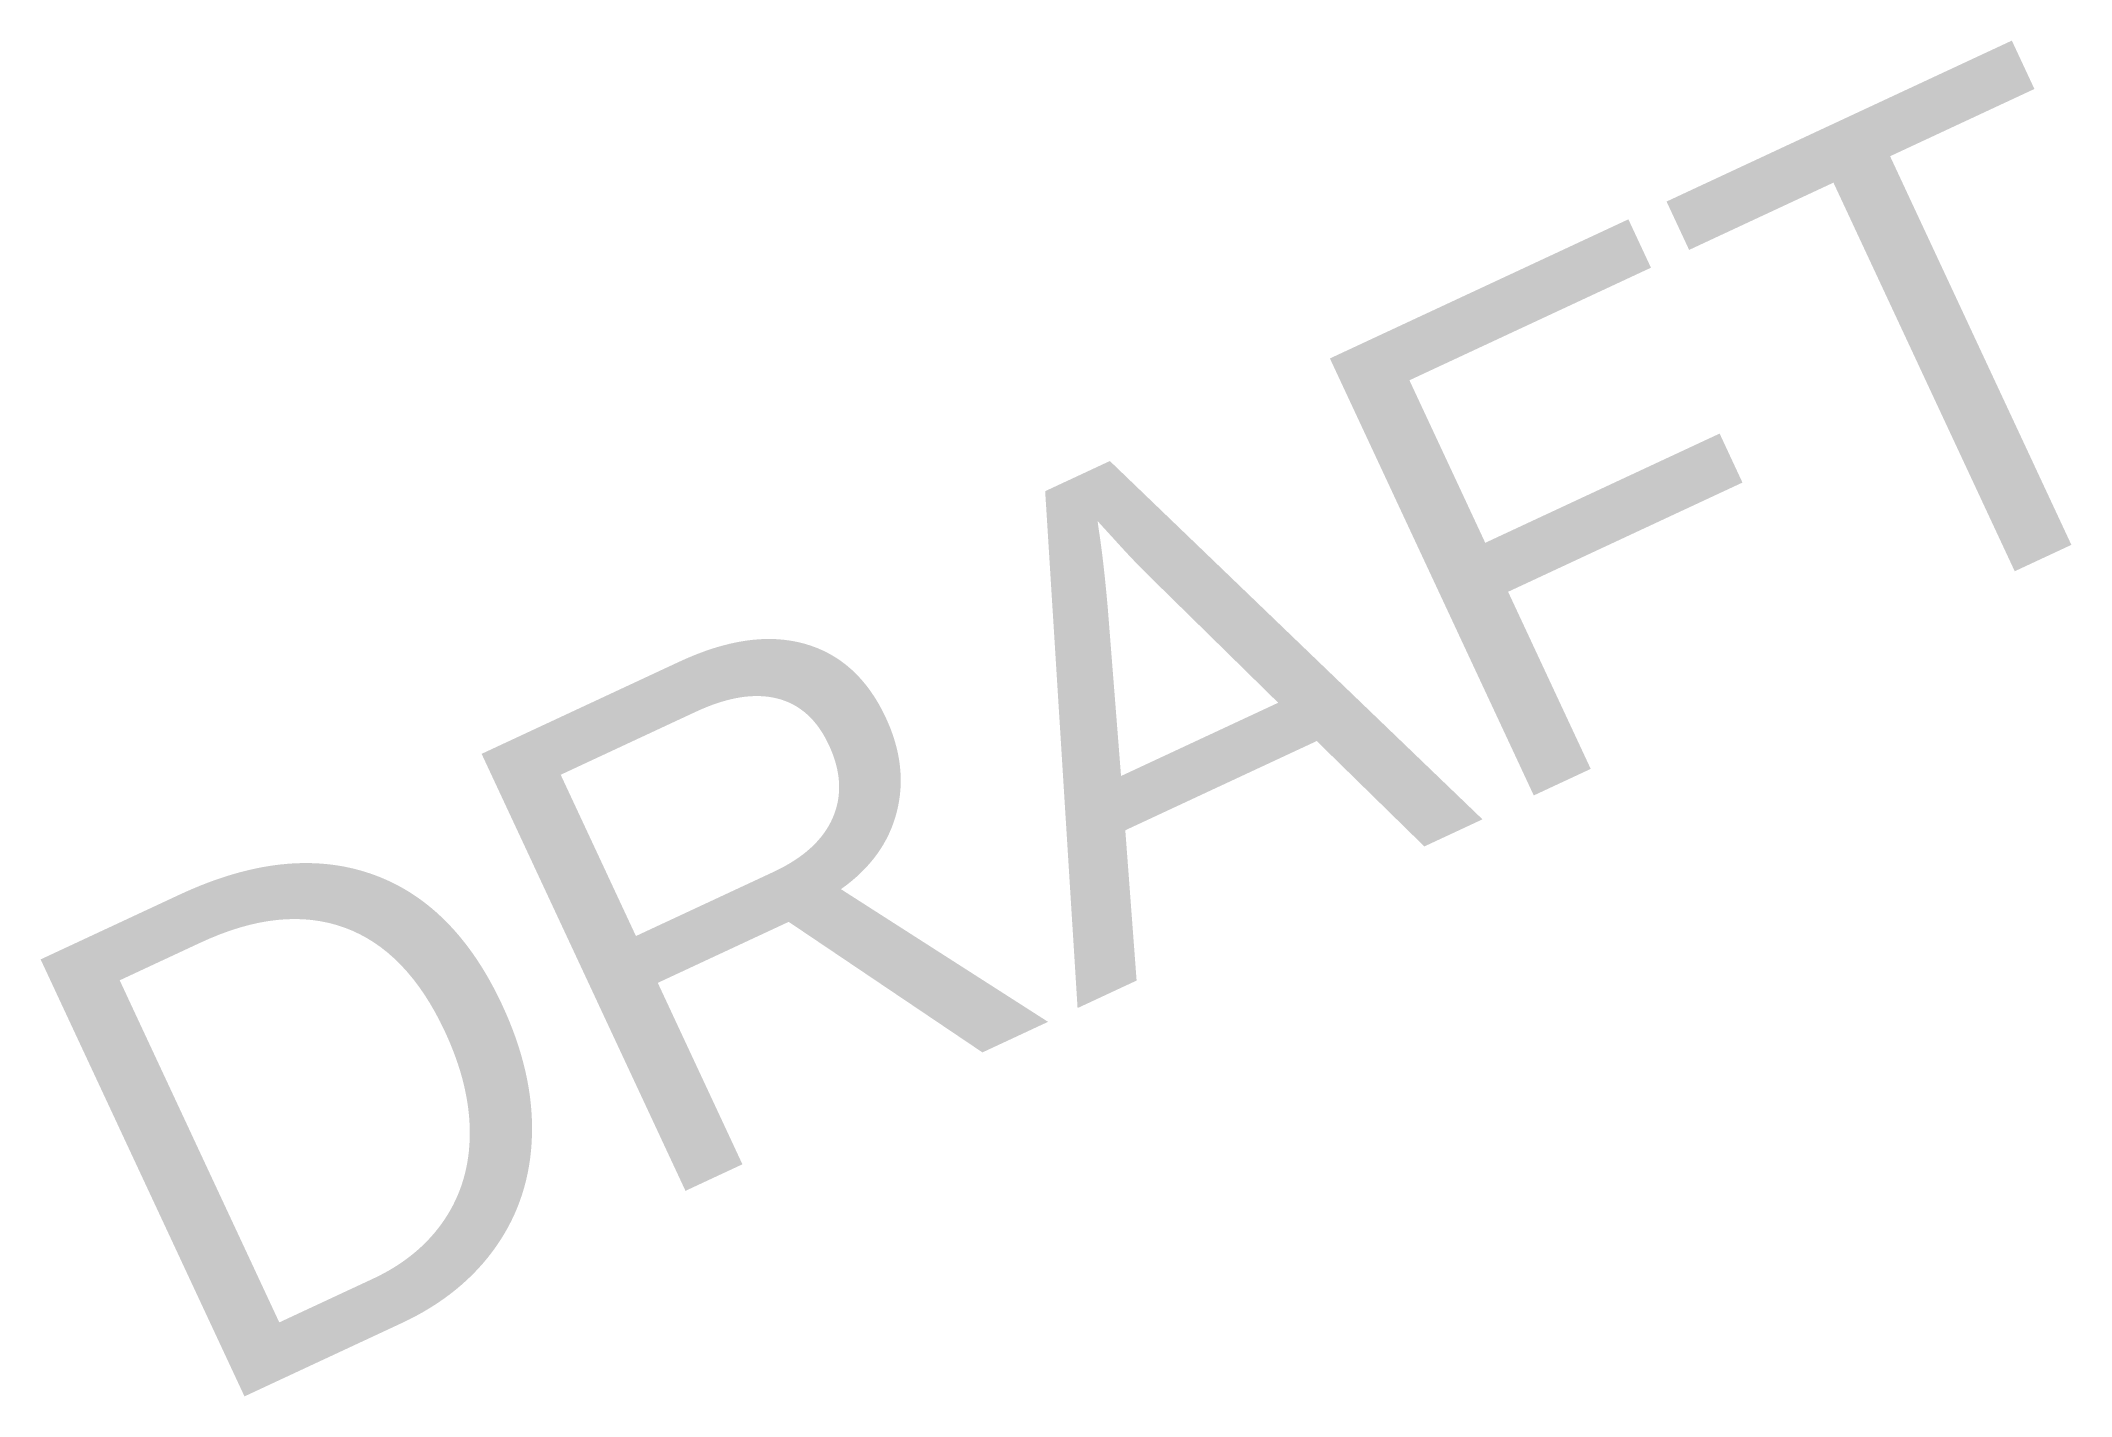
# Model space of a CAD drawing. Extents: x 92 to 323, y 89 to 243.
import ezdxf

# ---------------------------------------------------------------- set-up
doc = ezdxf.new("R2010")
doc.units = 0
doc.styles.get("Standard").update_dxf_attribs({"font": 'arial.ttf'})

msp = doc.modelspace()

# ---------------------------------------------------------------- texts
at = {"color": 254, "true_color": 0xcccccc, "insert": (86.61, 135.61), "char_height": 54.88, "attachment_point": 1, "rotation": 25}
msp.add_mtext_dynamic_manual_height_columns('DRAFT', width=260.2365, gutter_width=12.5, heights=[0], dxfattribs=at)

doc.saveas('drawing.dxf')
